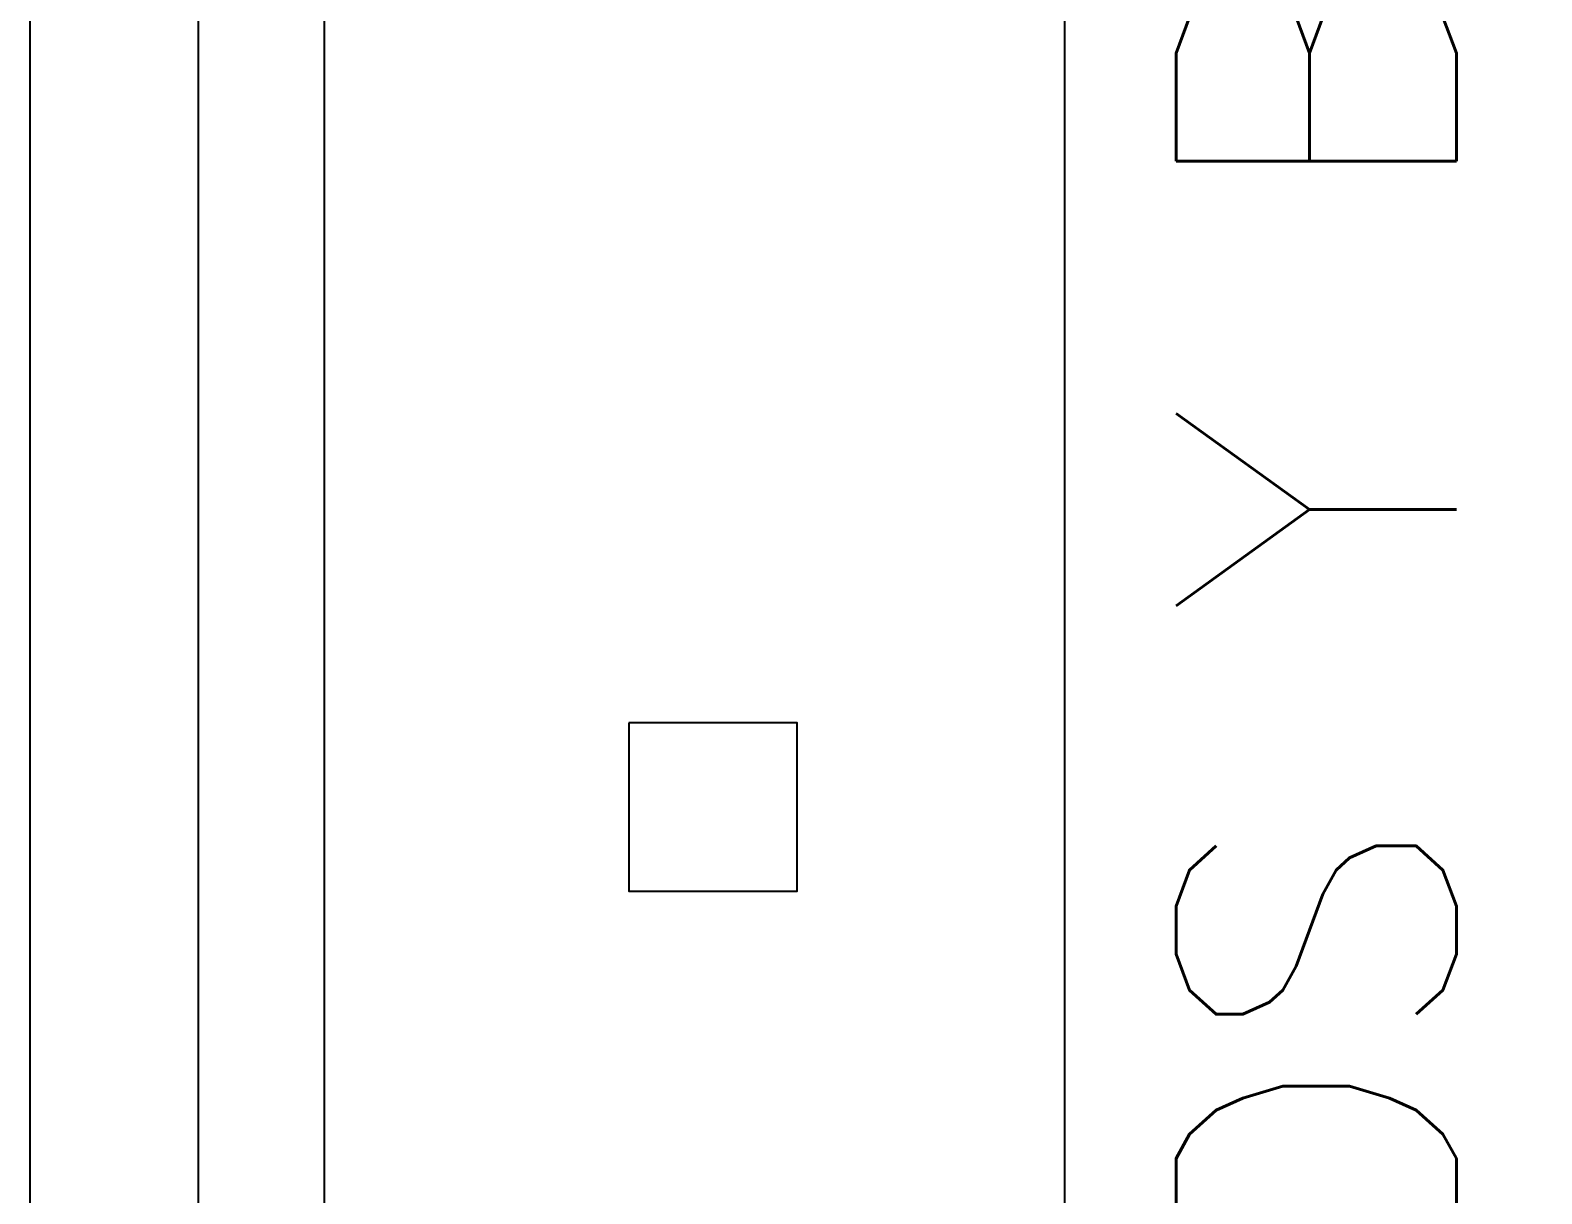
# Model space of a CAD drawing. Extents: x -30 to 1202, y 231 to 898.
# Drawn here: x 36.52 to 41.91, y 419.96 to 424.11 of the extents above; entities that cross this region are included whole.
import ezdxf

# ---------------------------------------------------------------- set-up
doc = ezdxf.new("R2010")
doc.units = 0
doc.header["$LTSCALE"] = 0.04
doc.layers.add('PISO', color=1, linetype='CONTINUOUS')
doc.layers.add('PISOS', color=1, linetype='CONTINUOUS')
doc.styles.get("Standard").update_dxf_attribs({"font": 'romans.shx'})

msp = doc.modelspace()

# ---------------------------------------------------------------- linework, layer by layer
at = {"layer": 'PISO'}
for p, q in [((36.5194, 261.232), (36.5194, 439.8056)), ((37.1194, 393.432), (37.1194, 439.7429)), ((37.5694, 393.432), (37.5694, 439.7429)), ((40.2094, 393.432), (40.2094, 439.7429))]:
    msp.add_line(p, q, dxfattribs=at)
msp.add_lwpolyline([(38.6547, 421.6429), (38.6547, 421.0429), (39.2547, 421.0429), (39.2547, 421.6429)], close=True, dxfattribs=at)

# ---------------------------------------------------------------- texts
at = {"layer": 'PISOS', "color": 2, "insert": (41.9112, 430.7182), "char_height": 1, "width": 43.80146, "attachment_point": 9, "rotation": 90}
msp.add_mtext('PROHIBIDA LA ENTRADA DE AUTOS, MOTOS Y BICICLETAS', dxfattribs=at)

doc.saveas('drawing.dxf')
